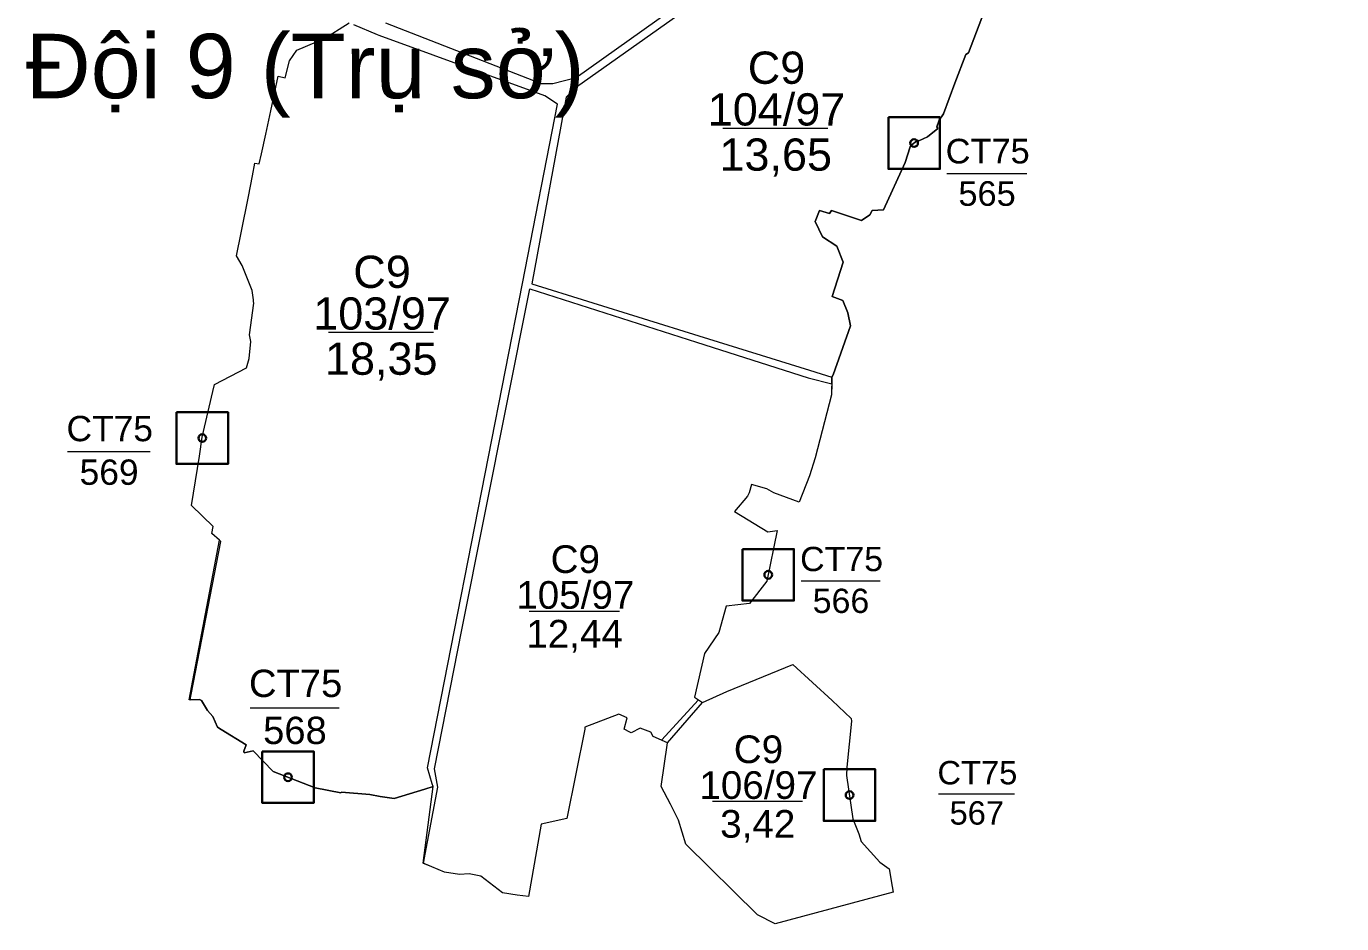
# Model space of a CAD drawing. Header units: metres. Extents: x 414555 to 418802, y 1520655 to 1524487.
# Drawn here: x 415731 to 417008, y 1521776 to 1522647 of the extents above; entities that cross this region are included whole.
import ezdxf
from ezdxf.enums import TextEntityAlignment as Align

# ---------------------------------------------------------------- set-up
doc = ezdxf.new("R2010")
doc.units = ezdxf.units.M
doc.header["$MEASUREMENT"] = 0
doc.linetypes.add('DGN Style 2', pattern=[9.82123, 5.892738, -3.928492])
doc.layers.add('RanhTwo', color=3, linetype='Continuous', lineweight=0)
doc.layers.add('TruSo', color=1, linetype='Continuous', lineweight=106)
doc.styles.add('Style-Arial', font='arial.ttf')

# ---------------------------------------------------------------- blocks, each defined once
blk = doc.blocks.new('*U0')
at = {"color": 0, "linetype": 'Continuous', "lineweight": -2, "ltscale": 10, "flags": 128}
blk.add_lwpolyline([(-150, 150), (150, 150), (150, -150), (-150, -150), (-150, 150)], close=True, dxfattribs=at)
at = {"color": 0, "linetype": 'Continuous', "lineweight": -2, "ltscale": 10}
blk.add_circle((-0.02828, 0.016065), 22.5, dxfattribs=at)
blk = doc.blocks.new('*U13')
at = {"layer": 'RanhTwo', "color": 3, "linetype": 'Continuous', "lineweight": 13}
blk.add_line((-66.520877, -1.660429), (63.750129, -1.660429), dxfattribs=at)
at = {"layer": 'RanhTwo', "color": 3, "linetype": 'Continuous', "lineweight": 13, "style": 'Style-Arial'}
blk.add_text('3,42', height=40, dxfattribs=at).set_placement((-1.025137, -54.422685), align=Align.CENTER)
at = {"layer": 'RanhTwo', "color": 3, "linetype": 'Continuous', "lineweight": 13, "insert": (-0.000029, 1.089388), "char_height": 40, "attachment_point": 8, "line_spacing_factor": 0.776524, "style": 'Style-Arial'}
blk.add_mtext('C9\\P106/97', dxfattribs=at)
blk = doc.blocks.new('*U15')
at = {"layer": 'RanhTwo', "color": 3, "linetype": 'Continuous', "lineweight": 13}
blk.add_line((-66.520877, -1.660429), (63.750129, -1.660429), dxfattribs=at)
at = {"layer": 'RanhTwo', "color": 3, "linetype": 'Continuous', "lineweight": 13, "style": 'Style-Arial'}
blk.add_text('18,35', height=40, dxfattribs=at).set_placement((-1.025137, -54.422685), align=Align.CENTER)
at = {"layer": 'RanhTwo', "color": 3, "linetype": 'Continuous', "lineweight": 13, "insert": (-0.000029, 1.089388), "char_height": 40, "attachment_point": 8, "line_spacing_factor": 0.776524, "style": 'Style-Arial'}
blk.add_mtext('C9\\P103/97', dxfattribs=at)
blk = doc.blocks.new('*U16')
at = {"layer": 'RanhTwo', "color": 3, "linetype": 'Continuous', "lineweight": 13}
blk.add_line((-66.520877, -1.660429), (63.750129, -1.660429), dxfattribs=at)
at = {"layer": 'RanhTwo', "color": 3, "linetype": 'Continuous', "lineweight": 13, "style": 'Style-Arial'}
blk.add_text('12,44', height=40, dxfattribs=at).set_placement((-1.025137, -54.422685), align=Align.CENTER)
at = {"layer": 'RanhTwo', "color": 3, "linetype": 'Continuous', "lineweight": 13, "insert": (-0.000029, 1.089388), "char_height": 40, "attachment_point": 8, "line_spacing_factor": 0.776524, "style": 'Style-Arial'}
blk.add_mtext('C9\\P105/97', dxfattribs=at)
blk = doc.blocks.new('*U17')
at = {"layer": 'RanhTwo', "color": 3, "linetype": 'Continuous', "lineweight": 13}
blk.add_line((-66.520877, -1.660429), (63.750129, -1.660429), dxfattribs=at)
at = {"layer": 'RanhTwo', "color": 3, "linetype": 'Continuous', "lineweight": 13, "style": 'Style-Arial'}
blk.add_text('13,65', height=40, dxfattribs=at).set_placement((-1.025137, -54.422685), align=Align.CENTER)
at = {"layer": 'RanhTwo', "color": 3, "linetype": 'Continuous', "lineweight": 13, "insert": (-0.000029, 1.089388), "char_height": 40, "attachment_point": 8, "line_spacing_factor": 0.776524, "style": 'Style-Arial'}
blk.add_mtext('C9\\P104/97', dxfattribs=at)
blk = doc.blocks.new('*U44')
at = {"layer": 'TruSo', "color": 1, "linetype": 'Continuous', "lineweight": 106}
for p, q in [((-1.00498, 13.016671), (-1.00498, 58.941787)), ((-36.158004, 47.398274), (33.778137, 47.398274)), ((-35.952007, 32.006922), (33.984135, 32.006922))]:
    blk.add_line(p, q, dxfattribs=at)
at = {"layer": 'TruSo', "color": 1, "linetype": 'Continuous', "lineweight": 106, "flags": 128}
blk.add_lwpolyline([(-56.477401, -58.942446), (-1.00498, 13.016671), (56.477968, -58.889332), (-56.477401, -58.942446)], close=True, dxfattribs=at)
blk = doc.blocks.new('*U43')
at = {"layer": 'TruSo', "color": 1, "linetype": 'Continuous', "lineweight": 106, "xscale": 1.5248, "yscale": 1.5248, "zscale": 1.5248}
blk.add_blockref('*U44', (-19.953073, 67.811554), dxfattribs=at)
at = {"layer": 'RanhTwo', "color": 7, "linetype": 'Continuous', "lineweight": 0, "style": 'Style-Arial'}
blk.add_text('Đội 9 (Trụ sở)', height=62.5, dxfattribs=at).set_placement((0.000165, -95.186062), align=Align.MIDDLE_CENTER)
blk = doc.blocks.new('*U54')
at = {"layer": 'RanhTwo', "color": 3, "linetype": 'Continuous', "lineweight": 13}
blk.add_line((-66.520877, -1.660429), (63.750129, -1.660429), dxfattribs=at)
at = {"layer": 'RanhTwo', "color": 3, "linetype": 'Continuous', "lineweight": 13, "style": 'Style-Arial'}
for s, p in [('CT75', (-0.000029, 14.422722)), ('568', (-1.025137, -54.422685))]:
    blk.add_text(s, height=40, dxfattribs=at).set_placement(p, align=Align.CENTER)
blk = doc.blocks.new('*U55')
at = {"layer": 'RanhTwo', "color": 3, "linetype": 'Continuous', "lineweight": 13}
blk.add_line((-66.520877, -1.660429), (63.750129, -1.660429), dxfattribs=at)
at = {"layer": 'RanhTwo', "color": 3, "linetype": 'Continuous', "lineweight": 13, "style": 'Style-Arial'}
for s, p in [('CT75', (-0.000029, 14.422722)), ('569', (-1.025137, -54.422685))]:
    blk.add_text(s, height=40, dxfattribs=at).set_placement(p, align=Align.CENTER)
blk = doc.blocks.new('*U60')
at = {"layer": 'RanhTwo', "color": 3, "linetype": 'Continuous', "lineweight": 13}
blk.add_line((-66.520877, -1.660429), (63.750129, -1.660429), dxfattribs=at)
at = {"layer": 'RanhTwo', "color": 3, "linetype": 'Continuous', "lineweight": 13, "style": 'Style-Arial'}
for s, p in [('CT75', (-0.000029, 14.422722)), ('565', (-1.025137, -54.422685))]:
    blk.add_text(s, height=40, dxfattribs=at).set_placement(p, align=Align.CENTER)
blk = doc.blocks.new('*U61')
at = {"layer": 'RanhTwo', "color": 3, "linetype": 'Continuous', "lineweight": 13}
blk.add_line((-66.520877, -1.660429), (63.750129, -1.660429), dxfattribs=at)
at = {"layer": 'RanhTwo', "color": 3, "linetype": 'Continuous', "lineweight": 13, "style": 'Style-Arial'}
for s, p in [('CT75', (-0.000029, 14.422722)), ('566', (-1.025137, -54.422685))]:
    blk.add_text(s, height=40, dxfattribs=at).set_placement(p, align=Align.CENTER)
blk = doc.blocks.new('*U62')
at = {"layer": 'RanhTwo', "color": 3, "linetype": 'Continuous', "lineweight": 13}
blk.add_line((-66.520877, -1.660429), (63.750129, -1.660429), dxfattribs=at)
at = {"layer": 'RanhTwo', "color": 3, "linetype": 'Continuous', "lineweight": 13, "style": 'Style-Arial'}
for s, p in [('CT75', (-0.000029, 14.422722)), ('567', (-1.025137, -54.422685))]:
    blk.add_text(s, height=40, dxfattribs=at).set_placement(p, align=Align.CENTER)

msp = doc.modelspace()

# ---------------------------------------------------------------- linework, layer by layer
at = {"layer": 'RanhTwo', "color": 3, "linetype": 'DGN Style 2', "lineweight": 0}
msp.add_line((415918.9, 1522148.15), (415920.272, 1522146.719), dxfattribs=at)
at = {"layer": 'RanhTwo', "color": 7, "linetype": 'Continuous', "lineweight": 0}
for p, q in [((416347.802826, 1521954.071917), (416383.6, 1521993.4)), ((416353.41, 1521951.5), (416387.58, 1521990.83))]:
    msp.add_line(p, q, dxfattribs=at)
at = {"layer": 'RanhTwo', "color": 3, "linetype": 'Continuous', "lineweight": 0, "flags": 128}
for points in [[(416389.8828, 1523177.3163), (416530.352, 1523189.4222), (416606.516, 1523184.982), (416635.6001, 1523093.3951), (416692.5318, 1522924.6633), (416680.957, 1522893.743), (416446.076, 1522725.433), (416264.825, 1522596.493), (416242.291, 1522590.621), (416231.371, 1522590.722), (416080.20092, 1522649.58625)], [(417096.07738, 1523007.23861), (417115.8207, 1523040.7096), (417131.972, 1523068.091), (416884.875, 1523116.661), (416881.4509, 1523107.7605), (416719.4658, 1522914.9313), (416694.0208, 1522895.0243), (416686.0445, 1522887.5467), (416450.922, 1522718.994), (416265.133, 1522587.641), (416255.248, 1522577.767), (416221.809, 1522396.69), (416383.9486, 1522346.3038), (416491.265, 1522312.9544), (416502.558, 1522309.445), (416513.12, 1522306.34)], [(416513.12, 1522306.34), (416514.42, 1522308.43), (416530.97, 1522355.88), (416528.47, 1522368.74), (416523.56, 1522380.49), (416513.34, 1522384.5), (416524.1, 1522417.66), (416517.78, 1522433.26), (416503.91, 1522442.46), (416496.88, 1522457.27), (416501.14, 1522467.74), (416510.87, 1522464.93), (416512.79, 1522467.83), (416541.88, 1522458.11), (416549.96, 1522463.82), (416552.09, 1522468.03), (416563.26, 1522468.54), (416584.01, 1522514.51), (416588.94, 1522529.75), (416591.05, 1522531.96), (416594.99, 1522535.03), (416596.21, 1522535.98), (416597.5, 1522535.31), (416605.68, 1522539.33), (416615.94, 1522547.3), (416614.72, 1522549.07), (416617.17, 1522555.51), (416621.19, 1522561.78), (416632.33, 1522591.46), (416642.88, 1522619.16), (416645.55, 1522620.75), (416668.76, 1522682.31)], [(415918.9, 1522148.15), (415911.37, 1522154.48), (415912.65, 1522161.48), (415891.7, 1522181.63), (415899.64, 1522229.79), (415902.2, 1522248.15), (415912.43, 1522292.23), (415914.2, 1522299.27), (415945.11, 1522315.33), (415947.65, 1522324.39), (415949.4, 1522340.88), (415947.95, 1522347.27), (415952.06, 1522378.14), (415951.89, 1522379.71), (415951.733, 1522381.1403), (415950.71, 1522390.46), (415941.02, 1522414.49), (415935.34, 1522424.06), (415939.91, 1522446.38), (415947.07, 1522481.37), (415950.88, 1522501.6), (415953.21, 1522513.93), (415957.23, 1522513.24), (415959.63, 1522522.88), (415963.8, 1522541.83), (415968.57, 1522564.57), (415975.77, 1522598.26), (415982.52, 1522596.41), (415986.9, 1522612.99), (415994, 1522623.55), (416012.98, 1522631.57), (416019.13, 1522633.78), (416044.69, 1522649.98)], [(416126.27, 1521909.2), (416125.3317, 1521911.9571), (416120.744, 1521927.262), (416146.9335, 1522060.9487), (416212.788, 1522397.11), (416246.904, 1522570.948), (416234.513, 1522579.183), (416073.6867, 1522637.7107), (416072.2406, 1522638.3694), (416049.34, 1522648.12)], [(416116.76687, 1521834.64542), (416118.4547, 1521843.5314), (416130.838, 1521908.726), (416127.365, 1521926.35), (416154.1726, 1522061.2461), (416219.892, 1522391.947), (416381.617, 1522340.3271), (416489.9866, 1522305.7374), (416512.91787, 1522299.88671)], [(416512.91787, 1522299.88671), (416513.1145, 1522306.16447), (416513.12, 1522306.34)], [(416512.91787, 1522299.88671), (416512.58, 1522289.1), (416496.86, 1522228.13), (416491.31, 1522210.7), (416481.371, 1522185.043), (416456.6476, 1522193.9892), (416449.887, 1522197.892), (416434.91, 1522202), (416432.72, 1522194.06), (416431.33, 1522190.96), (416418.53, 1522175.85), (416450.76, 1522156.24), (416460.061, 1522157.578), (416449.862, 1522108.286), (416433.139, 1522086.669), (416410.34, 1522084.19), (416403.33, 1522058.67), (416389.42, 1522038.27), (416379.61, 1521995.98), (416383.6, 1521993.4), (416387.58, 1521990.83), (416411.23, 1522001.55), (416475.2, 1522027.73), (416513.23, 1521992.69), (416531.66, 1521975.18), (416531.97, 1521972.62), (416527.49, 1521928.06), (416527.39, 1521920.04), (416533.27, 1521878.06), (416539.34, 1521863.21), (416541.36, 1521855.91), (416559.57, 1521835.75), (416568.58, 1521829.37), (416571.48, 1521812.34), (416572.55, 1521806.9), (416457.962, 1521776.219), (416441.045, 1521784.81), (416371.46, 1521853.22), (416364.34, 1521876.63), (416356.59, 1521892.27), (416347.36, 1521909.38), (416353.41, 1521951.5), (416339.54, 1521957.67), (416337.33, 1521962.04), (416327.07, 1521965.73), (416318.34, 1521961.23), (416316.95, 1521961.89), (416311.61, 1521964.94), (416314.56, 1521975.79), (416306.5, 1521979.48), (416273.31, 1521966.69), (416273.3, 1521965), (416255.77, 1521878.37), (416231.02, 1521872.8), (416218.56, 1521802.65), (416207.75, 1521803.99), (416193.51, 1521806.1), (416172.45, 1521822.23), (416161.11, 1521824.72), (416151.66, 1521824.01), (416137.25, 1521826.25), (416124.9, 1521831.2), (416116.76687, 1521834.64542)], [(415890.40785, 1521993.36036), (415889.39, 1521993.34), (415918.9, 1522148.15)], [(415890.40785, 1521993.36036), (415891.4193, 1521998.5545), (415920.272, 1522146.719)], [(415890.40785, 1521993.36036), (415899.39, 1521993.54), (415901.28, 1521992.78), (415907.15, 1521982.91), (415912.47, 1521977.22), (415916.86, 1521966.86), (415920.55, 1521964.57), (415944.67, 1521949.57), (415942.45, 1521943.46), (415942.88, 1521941.91), (415951.41, 1521943.9), (415970.9, 1521923.91), (416011.76, 1521908.07), (416036.51, 1521903.26), (416037.29, 1521903.71), (416064.66, 1521901.53), (416074.73, 1521899.51), (416088.4, 1521897.76), (416118.12, 1521906.74), (416126.27, 1521909.2)], [(416116.76687, 1521834.64542), (416116.52, 1521834.75), (416126.27, 1521909.2)]]:
    msp.add_lwpolyline(points, dxfattribs=at)
at = {"layer": 'RanhTwo', "color": 3, "linetype": 'Continuous', "lineweight": 13, "flags": 128}
msp.add_lwpolyline([(416668.76, 1522682.31), (416645.55, 1522620.75), (416642.88, 1522619.16), (416632.33, 1522591.46), (416621.19, 1522561.78), (416617.17, 1522555.51), (416614.72, 1522549.07), (416615.94, 1522547.3), (416605.68, 1522539.33), (416597.5, 1522535.31), (416596.21, 1522535.98), (416594.99, 1522535.03), (416591.05, 1522531.96), (416588.94, 1522529.75), (416584.01, 1522514.51), (416563.26, 1522468.54), (416552.09, 1522468.03), (416549.96, 1522463.82), (416541.88, 1522458.11), (416512.79, 1522467.83), (416510.87, 1522464.93), (416501.14, 1522467.74), (416496.88, 1522457.27), (416503.91, 1522442.46), (416517.78, 1522433.26), (416524.1, 1522417.66), (416513.34, 1522384.5), (416523.56, 1522380.49), (416528.47, 1522368.74), (416530.97, 1522355.88), (416514.42, 1522308.43), (416513.12, 1522306.34), (416512.58, 1522289.1), (416496.86, 1522228.13), (416491.31, 1522210.7), (416481.371, 1522185.043), (416456.6476, 1522193.9892), (416449.887, 1522197.892), (416434.91, 1522202), (416432.72, 1522194.06), (416431.33, 1522190.96), (416418.53, 1522175.85), (416450.76, 1522156.24), (416460.061, 1522157.578), (416449.862, 1522108.286), (416433.139, 1522086.669), (416410.34, 1522084.19), (416403.33, 1522058.67), (416389.42, 1522038.27), (416379.61, 1521995.98), (416383.6, 1521993.4), (416387.58, 1521990.83), (416411.23, 1522001.55), (416475.2, 1522027.73), (416513.23, 1521992.69), (416531.66, 1521975.18), (416531.97, 1521972.62), (416527.49, 1521928.06), (416527.39, 1521920.04), (416533.27, 1521878.06), (416539.34, 1521863.21), (416541.36, 1521855.91), (416559.57, 1521835.75), (416568.58, 1521829.37), (416571.48, 1521812.34), (416572.55, 1521806.9), (416457.962, 1521776.219), (416441.045, 1521784.81), (416371.46, 1521853.22), (416364.34, 1521876.63), (416356.59, 1521892.27), (416347.36, 1521909.38), (416353.41, 1521951.5), (416339.54, 1521957.67), (416337.33, 1521962.04), (416327.07, 1521965.73), (416318.34, 1521961.23), (416316.95, 1521961.89), (416311.61, 1521964.94), (416314.56, 1521975.79), (416306.5, 1521979.48), (416273.31, 1521966.69), (416273.3, 1521965), (416255.77, 1521878.37), (416231.02, 1521872.8), (416218.56, 1521802.65), (416207.75, 1521803.99), (416193.51, 1521806.1), (416172.45, 1521822.23), (416161.11, 1521824.72), (416151.66, 1521824.01), (416137.25, 1521826.25), (416124.9, 1521831.2), (416116.52, 1521834.75), (416126.27, 1521909.2), (416118.12, 1521906.74), (416088.4, 1521897.76), (416074.73, 1521899.51), (416064.66, 1521901.53), (416037.29, 1521903.71), (416036.51, 1521903.26), (416011.76, 1521908.07), (415970.9, 1521923.91), (415951.41, 1521943.9), (415942.88, 1521941.91), (415942.45, 1521943.46), (415944.67, 1521949.57), (415920.55, 1521964.57), (415916.86, 1521966.86), (415912.47, 1521977.22), (415907.15, 1521982.91), (415901.28, 1521992.78), (415899.39, 1521993.54), (415889.39, 1521993.34), (415918.9, 1522148.15), (415911.37, 1522154.48), (415912.65, 1522161.48), (415891.7, 1522181.63), (415899.64, 1522229.79), (415902.2, 1522248.15), (415912.43, 1522292.23), (415914.2, 1522299.27), (415945.11, 1522315.33), (415947.65, 1522324.39), (415949.4, 1522340.88), (415947.95, 1522347.27), (415952.06, 1522378.14), (415951.89, 1522379.71), (415951.733, 1522381.1403), (415950.71, 1522390.46), (415941.02, 1522414.49), (415935.34, 1522424.06), (415939.91, 1522446.38), (415947.07, 1522481.37), (415950.88, 1522501.6), (415953.21, 1522513.93), (415957.23, 1522513.24), (415959.63, 1522522.88), (415963.8, 1522541.83), (415968.57, 1522564.57), (415975.77, 1522598.26), (415982.52, 1522596.41), (415986.9, 1522612.99), (415994, 1522623.55), (416012.98, 1522631.57), (416019.13, 1522633.78), (416044.69, 1522649.98)], dxfattribs=at)

# ---------------------------------------------------------------- block references
at = {"layer": 'RanhTwo', "color": 3, "linetype": 'Continuous', "lineweight": 13}
for name, p, xscale, yscale, zscale in [('*U17', (416459.344539, 1522549.026903), 0.781135, 0.781135, 0.781135), ('*U60', (416664.204885, 1522504.916355), 0.596897, 0.596897, 0.596897), ('*U15', (416076.618074, 1522351.08247), 0.781135, 0.781135, 0.781135), ('*U55', (415812.416565, 1522235.27459), 0.614126, 0.614126, 0.614126), ('*U16', (416264.108336, 1522080.522287), 0.670551, 0.670551, 0.670551), ('*U61', (416522.476187, 1522109.628134), 0.589069, 0.589069, 0.589069), ('*U54', (415992.781918, 1521986.50553), 0.662491, 0.662491, 0.662491), ('*U13', (416441.817679, 1521896.123676), 0.670551, 0.670551, 0.670551), ('*U62', (416654.220773, 1521903.152717), 0.567103, 0.567103, 0.567103)]:
    msp.add_blockref(name, p, dxfattribs=dict(at, xscale=xscale, yscale=yscale, zscale=zscale))
at = {"layer": 'RanhTwo', "color": 3, "linetype": 'Continuous', "lineweight": 30, "ltscale": 1.666667, "xscale": 0.166667, "yscale": 0.166667, "zscale": 0.166667}
for p in [(416592.842, 1522533.277), (415902.18, 1522247.159), (416451.291, 1522114.554), (415985.412, 1521918.274), (416530.202, 1521900.925)]:
    msp.add_blockref('*U0', p, dxfattribs=at)
at = {"layer": 'TruSo', "color": 1, "linetype": 'Continuous', "lineweight": 106}
msp.add_blockref('*U43', (416002.024485, 1522703.201654), dxfattribs=at)

doc.saveas('drawing.dxf')
